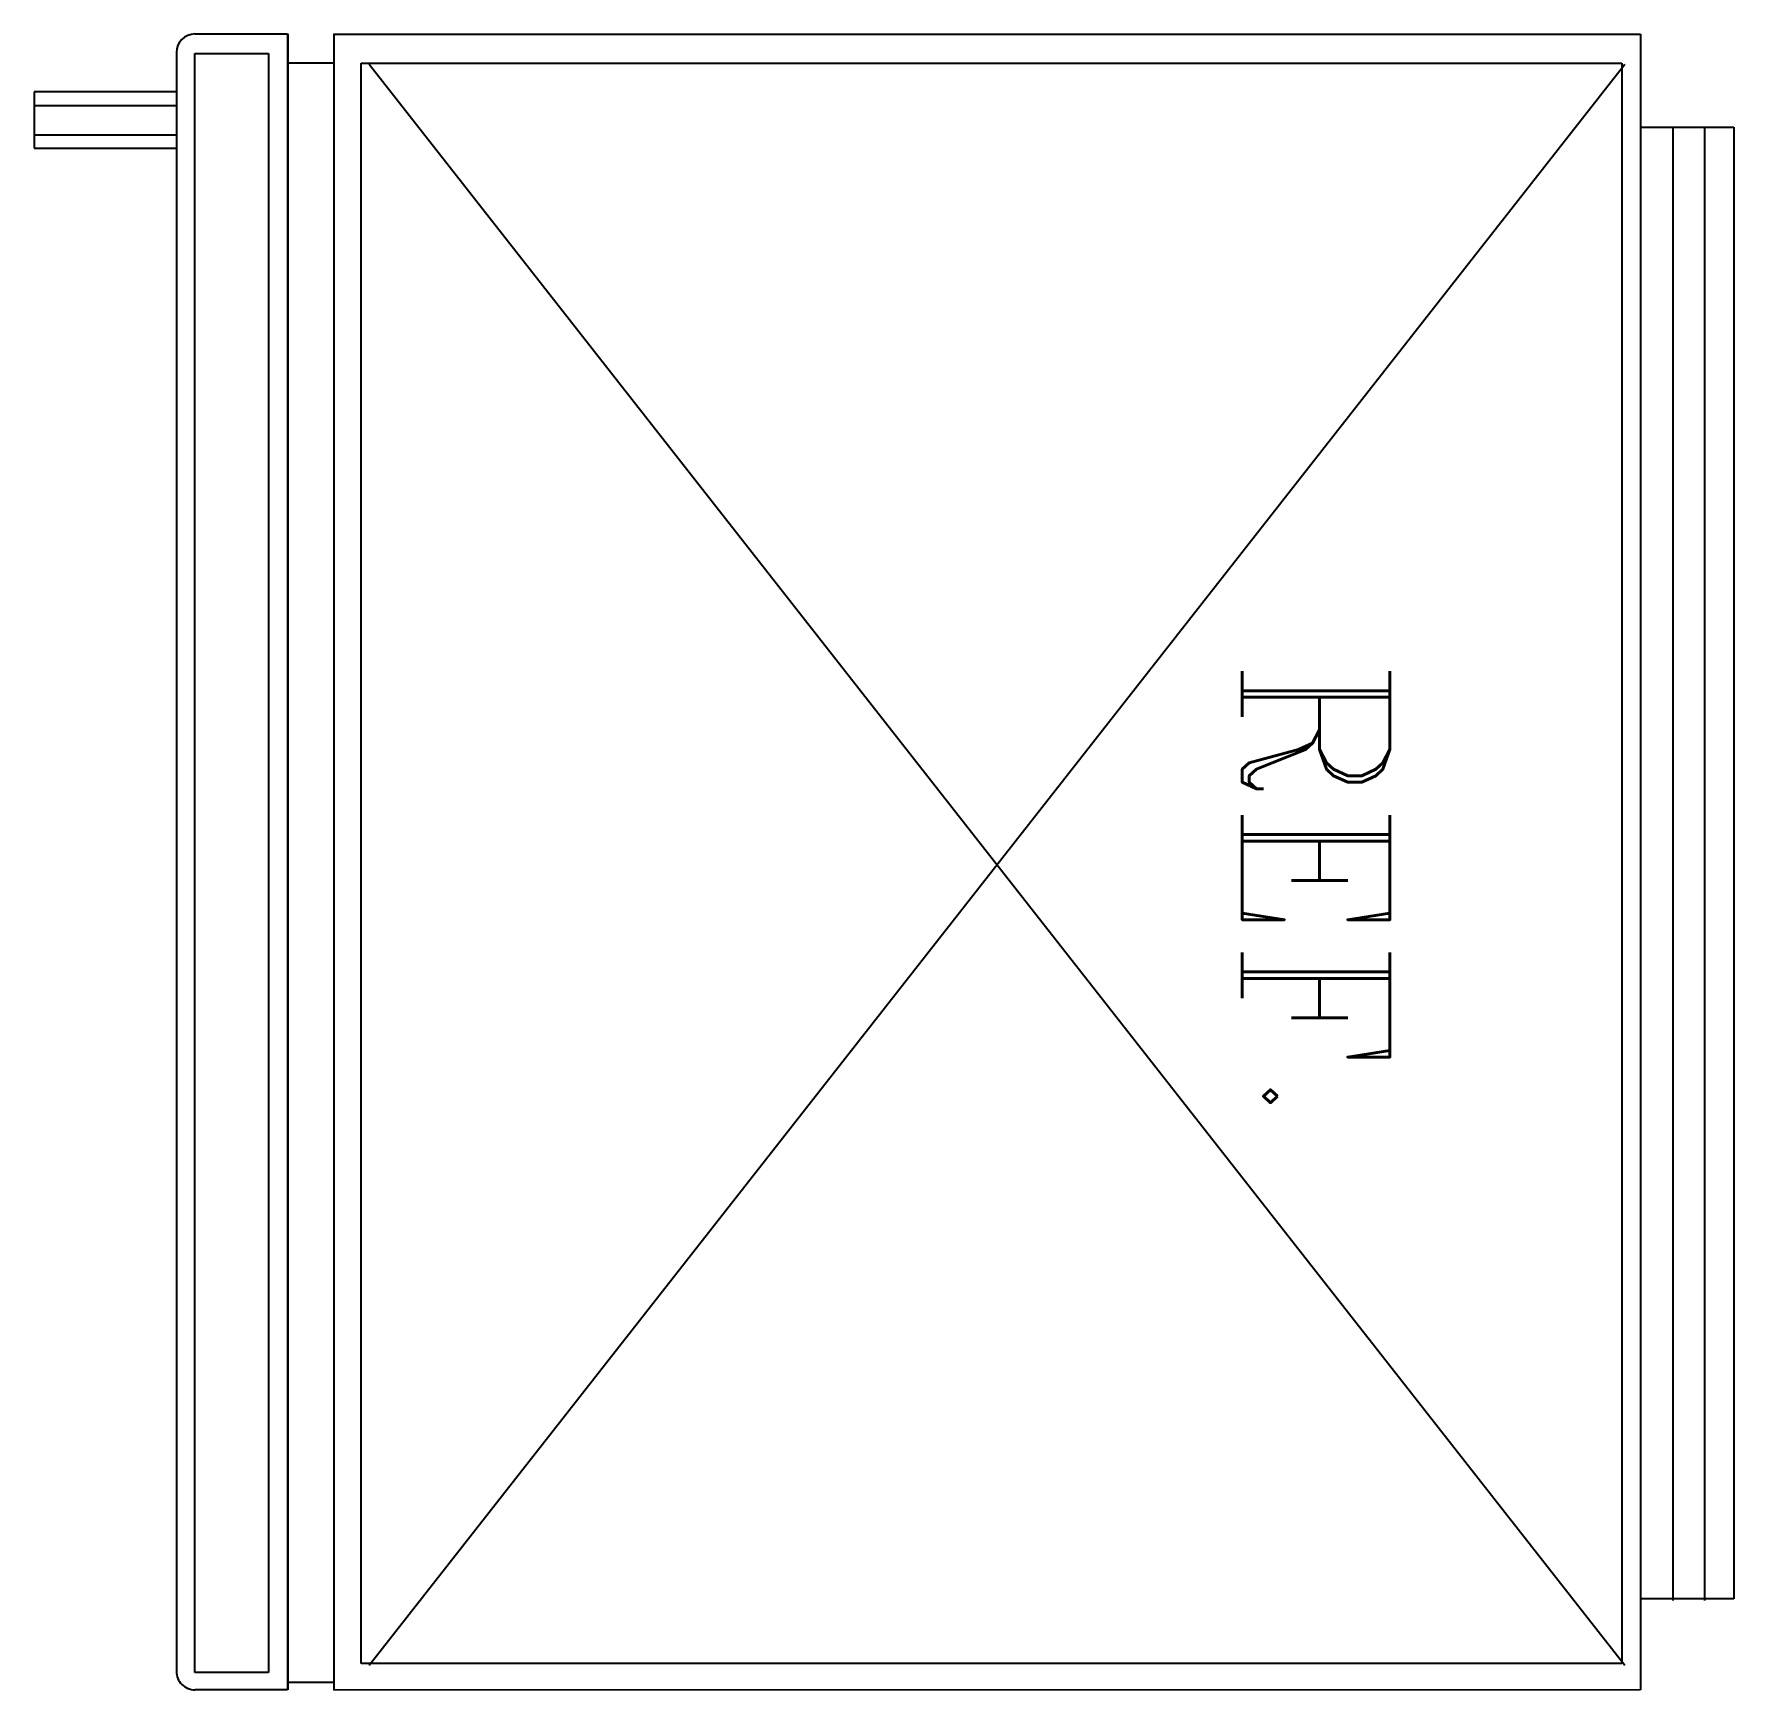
# Model space of a CAD drawing. Extents: x -492 to 376, y -422 to 424.
import ezdxf
from ezdxf.enums import TextEntityAlignment as Align

# ---------------------------------------------------------------- set-up
doc = ezdxf.new("R2010")
doc.units = 0
doc.header["$LTSCALE"] = 50
doc.header["$MEASUREMENT"] = 0
doc.layers.get('0').update_dxf_attribs({"linetype": 'CONTINUOUS'})
doc.styles.add('COMPLEX', font='COMPLEX')

msp = doc.modelspace()

# ---------------------------------------------------------------- linework, layer by layer
for p, q in [((-409.57, 424.37), (-362.29, 424.37)), ((-362.29, 424.37), (-362.28, -421.44)), ((-362.05, 424.37), (-362.05, -421.44)), ((-338.6, 424.37), (-338.6, -421.44)), ((-338.6, 424.37), (-338.6, -421.57)), ((-338.6, 424.25), (328.65, 424.25)), ((328.65, 424.25), (328.65, -421.56)), ((-418.97, 414.97), (-418.97, -412.04)), ((-409.54, -412.6), (-409.55, 414.41)), ((-409.54, 414.41), (-371.95, 414.41)), ((-371.95, 414.41), (-371.95, -412.6)), ((-338.39, 409.41), (-361.94, 409.41)), ((-324.59, -408.1), (-324.6, 409.51)), ((-324.59, 409.52), (319.16, 409.52)), ((-320.62, -408.91), (320.62, 408.91)), ((-320.62, 408.91), (320.62, -408.91)), ((319.16, 409.52), (319.17, -408.1)), ((-491.74, 394.9), (-491.74, 366.03)), ((-491.74, 394.9), (-491.74, 366.03)), ((-418.51, 394.9), (-491.74, 394.9)), ((-419.03, 387.61), (-491.61, 387.61)), ((329.26, 376.79), (376.45, 376.79)), ((345.14, 376.8), (345.14, -375.8)), ((361.39, 376.8), (361.39, -375.8)), ((376.45, 376.79), (376.45, -375.06)), ((-491.74, 366.03), (-418.51, 366.03)), ((-419.03, 372.69), (-491.61, 372.69)), ((376.45, -375.06), (329.26, -375.06)), ((-371.95, -412.6), (-409.54, -412.6)), ((319.17, -408.1), (-324.59, -408.1)), ((-362.28, -421.44), (-409.57, -421.44)), ((-338.41, -417.73), (-361.81, -417.73)), ((328.65, -421.56), (-338.6, -421.57))]:
    msp.add_line(p, q)
for centre, start, end in [((-409.57, 414.97), 90, 180), ((-409.57, -412.04), 180, 270.00072)]:
    msp.add_arc(centre, 9.4, start, end)

# ---------------------------------------------------------------- texts
at = {"style": 'COMPLEX', "width": 1.016942}
msp.add_text('REF.', height=75.371, rotation=270, dxfattribs=at).set_placement((125.33, 105.6), (125.33, -131.64), align=Align.FIT)

doc.saveas('drawing.dxf')
